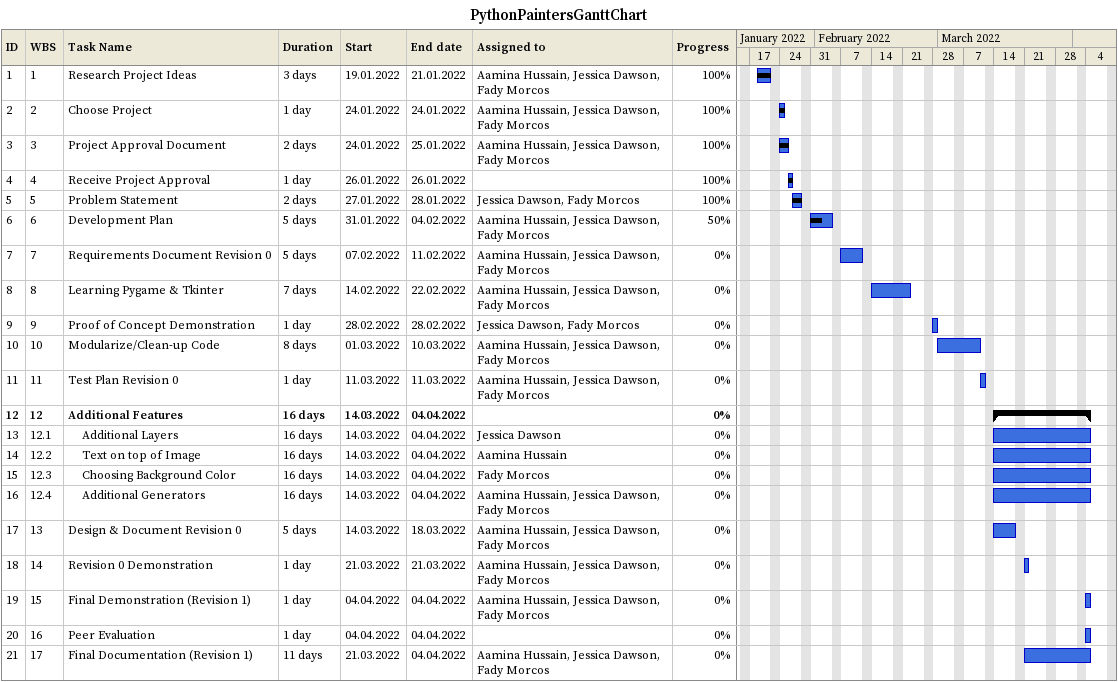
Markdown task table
PythonPaintersGanttChart

| ID | WBS | Task | Duration | Start | Finish | Resources | % complete |
|---|---|---|---|---|---|---|---|
| 1 | 1 | Research Project Ideas | 3d | 2022-01-19 | 2022-01-21 | Aamina Hussain, Jessica Dawson, Fady Morcos | 100 |
| 2 | 2 | Choose Project | 1d | 2022-01-24 | 2022-01-24 | Aamina Hussain, Jessica Dawson, Fady Morcos | 100 |
| 3 | 3 | Project Approval Document | 2d | 2022-01-24 | 2022-01-25 | Aamina Hussain, Jessica Dawson, Fady Morcos | 100 |
| 4 | 4 | Receive Project Approval | 1d | 2022-01-26 | 2022-01-26 |  | 100 |
| 5 | 5 | Problem Statement | 2d | 2022-01-27 | 2022-01-28 | Jessica Dawson, Fady Morcos | 100 |
| 6 | 6 | Development Plan | 5d | 2022-01-31 | 2022-02-04 | Aamina Hussain, Jessica Dawson, Fady Morcos | 50 |
| 7 | 7 | Requirements Document Revision 0 | 5d | 2022-02-07 | 2022-02-11 | Aamina Hussain, Jessica Dawson, Fady Morcos | 0 |
| 8 | 8 | Learning Pygame & Tkinter | 7d | 2022-02-14 | 2022-02-22 | Aamina Hussain, Jessica Dawson, Fady Morcos | 0 |
| 9 | 9 | Proof of Concept Demonstration | 1d | 2022-02-28 | 2022-02-28 | Jessica Dawson, Fady Morcos | 0 |
| 10 | 10 | Modularize/Clean-up Code | 8d | 2022-03-01 | 2022-03-10 | Aamina Hussain, Jessica Dawson, Fady Morcos | 0 |
| 11 | 11 | Test Plan Revision 0 | 1d | 2022-03-11 | 2022-03-11 | Aamina Hussain, Jessica Dawson, Fady Morcos | 0 |
| 12 | 12 | **Additional Features** | 16d | 2022-03-14 | 2022-04-04 |  | 0 |
| 13 | 12.1 | Additional Layers | 16d | 2022-03-14 | 2022-04-04 | Jessica Dawson | 0 |
| 14 | 12.2 | Text on top of Image | 16d | 2022-03-14 | 2022-04-04 | Aamina Hussain | 0 |
| 15 | 12.3 | Choosing Background Color | 16d | 2022-03-14 | 2022-04-04 | Fady Morcos | 0 |
| 16 | 12.4 | Additional Generators | 16d | 2022-03-14 | 2022-04-04 | Aamina Hussain, Jessica Dawson, Fady Morcos | 0 |
| 17 | 13 | Design & Document Revision 0 | 5d | 2022-03-14 | 2022-03-18 | Aamina Hussain, Jessica Dawson, Fady Morcos | 0 |
| 18 | 14 | Revision 0 Demonstration | 1d | 2022-03-21 | 2022-03-21 | Aamina Hussain, Jessica Dawson, Fady Morcos | 0 |
| 19 | 15 | Final Demonstration (Revision 1) | 1d | 2022-04-04 | 2022-04-04 | Aamina Hussain, Jessica Dawson, Fady Morcos | 0 |
| 20 | 16 | Peer Evaluation | 1d | 2022-04-04 | 2022-04-04 |  | 0 |
| 21 | 17 | Final Documentation (Revision 1) | 11d | 2022-03-21 | 2022-04-04 | Aamina Hussain, Jessica Dawson, Fady Morcos | 0 |
